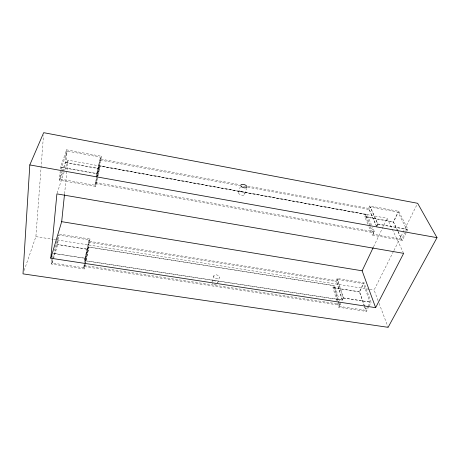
<?xml version="1.0" encoding="UTF-8"?>
<svg xmlns="http://www.w3.org/2000/svg" width="460" height="460" viewBox="0 0 460 460"><rect width="100%" height="100%" fill="white"/><g stroke="black" fill="none" stroke-linecap="round" stroke-linejoin="round"><path stroke-width="0.34" stroke-dasharray="2.3 1.72" d="M24.173 270.48L35.892 236.624L43.464 135.527M85.192 264.787L84.278 268.968L51.296 264L51.75 259.256M97.485 178.376L95.548 186.513L59.346 180.153L60.611 166.98L66.522 149.822L101.487 156.291L96.922 176.479L101.487 156.291M59.455 234.123L90.016 239.005L83.685 267.777L52.285 263.039L52.75 258.227M52.819 257.537L53.222 253.408L84.973 258.29L89.085 239.913L58.644 235.06L53.423 252.73M96.669 177.836L94.898 185.213L60.432 179.147L61.301 170.206M61.364 169.516L61.565 167.452L67.154 151.087L100.47 157.239L96.065 176.617M52.865 258.629L56.994 244.53L57.569 238.861M62.29 171.39L65.234 162.627L66.522 149.822M53.486 258.923L57.684 244.513L58.644 235.06M60.432 179.147L65.998 162.472L67.154 151.087M64.567 193.786L68.034 160.189L387.136 218.281L392.029 228.672M83.685 267.777L84.462 263.373M367.718 306.544L369.961 302.111L363.325 283.63L337.68 279.542L343.384 298.022L342.401 300.127L84.646 260.682L84.973 258.29M94.898 185.213L99.308 165.669L367.046 214.423L371.433 224.693M96.146 176.036L100.47 157.239M84.278 268.968L85.054 264.534M369.179 305.871L371.053 302.168L364.05 282.773L337.128 278.478L343.114 297.873L342.125 299.978L85.405 260.688L85.732 258.29L53.728 253.368M95.548 186.513L97.227 178.267M367.402 307.176L365.803 310.339L339.474 306.372L340.446 304.301L334.886 285.729L88.119 246.916L87.802 249.228L57.684 244.513M84.646 260.682L89.085 239.913M96.83 177.163L99.308 165.669M85.347 264.092L88.883 247.169L333.885 285.695L338.882 302.507M85.405 260.688L90.016 239.005M98.129 175.662L100.125 166.112L365.907 214.492L370.869 226.193M85.209 263.839L88.883 247.169M84.611 262.683L88.119 246.916M97.388 177.594L100.125 166.112M52.285 263.039L53.285 259.612M51.296 264L52.67 259.302M213.837 275.816L212.06 281.796A2.875 1.8 16.7 0 1 214.325 280.795A2.875 1.8 16.7 0 1 217.16 282.13M238.579 192.493L240.172 187.128M217.724 282.929L219.339 277.621A2.898 1.794 16.7 0 0 215.74 274.821A2.898 1.794 16.7 0 0 214.676 277.736A2.898 1.794 16.7 0 0 219.339 277.621M244.651 194.453A3.191 1.593 16.7 0 0 240.58 191.699A3.191 1.593 16.7 0 0 239.602 194.287A3.191 1.593 16.7 0 0 244.651 194.453L246.485 188.422M57.12 193.206L68.034 160.189M59.346 180.153L62.06 172.063M336.731 300.535L332.965 287.736L333.885 285.695M342.125 299.978L336.197 280.554L337.128 278.478M367.827 224.077L364.82 216.907L365.907 214.492M376.55 226.464L368.644 208.391L369.754 205.93L398.751 211.295L407.911 229.367L406.358 232.432M337.841 300.857L333.966 287.77L334.886 285.729M342.401 300.127L336.743 281.618L337.68 279.542M369.759 225.854L365.953 216.844L367.046 214.423M376.78 226.768L369.248 209.547L370.357 207.086L397.98 212.186L406.657 229.413L405.731 231.253M368.862 306.492L366.361 311.431L338.709 307.268L339.681 305.198L339.083 303.18M406.048 233.047L402.322 240.407L372.473 235.163L373.629 232.697L371.145 226.843M376.843 225.837L377.729 223.945L369.754 205.93M405.421 231.863L401.706 239.223L373.29 234.22L374.446 231.754L372.531 227.263M377.079 226.142L377.959 224.261L370.357 207.086M373.554 246.807L387.136 218.281M364.429 306.36L359.386 291.755L363.325 283.63M397.664 230.834L393.317 221.806L397.98 212.186M364.504 306.044L359.616 291.904L364.05 282.773M397.762 230.937L393.507 222.099L398.751 211.295M378.085 300.679L374.084 290.024L393.622 251.125M393.944 250.487L417.007 204.573M84.002 265.426L340.446 304.301M84.594 266.616L339.681 305.198M343.114 297.873L371.053 302.168M343.384 298.022L369.961 302.111M333.966 287.77L359.386 291.755M56.994 244.53L88.567 249.475M332.965 287.736L359.616 291.904M35.892 236.624L52.906 239.315M53.613 239.424L56.453 239.873M57.161 239.982L369.115 289.242M369.828 289.351L374.084 290.024M89.694 241.35L336.197 280.554M88.763 242.259L336.743 281.618M95.283 182.367L374.446 231.754M95.939 183.672L373.629 232.697M60.611 166.98L97.319 173.575M377.729 223.945L407.911 229.367M61.565 167.452L96.462 173.713M377.959 224.261L406.657 229.413M65.998 162.472L98.929 168.44M365.953 216.844L393.317 221.806M65.234 162.627L99.739 168.877M364.82 216.907L393.507 222.099M101.096 159.12L239.459 184.598M247.928 186.162L368.644 208.391M100.079 160.068L239.959 185.782M243.495 186.432L247.026 187.082M247.733 187.208L369.248 209.547M398.067 231.57L402.322 240.407M397.975 231.483L401.706 239.223M392.334 229.321L403.345 252.701M370.03 226.498L373.29 234.22M368.92 226.688L372.473 235.163M379.092 303.347L388.108 327.324M364.734 306.716L366.361 311.431M364.659 307.021L365.803 310.339M338.048 301.547L339.474 306.372M337.525 303.226L338.709 307.268M216.286 284.527A2.875 1.8 16.7 0 1 213.474 284.102M212.876 283.716A2.875 1.8 16.7 0 1 212.411 283.256M217.465 282.624A2.875 1.8 16.7 0 1 217.591 283.118"/><path stroke-width="0.69" d="M29.814 164.927L23 273.867L388.108 327.324L437 237.659L417.651 203.297L43.677 132.675L29.814 164.927L437 237.659M50.801 258.227L56.902 193.884L403.65 253.351L375.636 307.671L50.801 258.227L61.686 221.668L64.492 194.505M375.636 307.671L362.135 270.796L373.25 247.457M61.686 221.668L362.135 270.796M241.81 186.892A3.22 1.575 16.7 0 0 246.893 187.088A3.22 1.575 16.7 0 0 242.782 184.339A3.22 1.575 16.7 0 0 241.81 186.892"/></g></svg>
